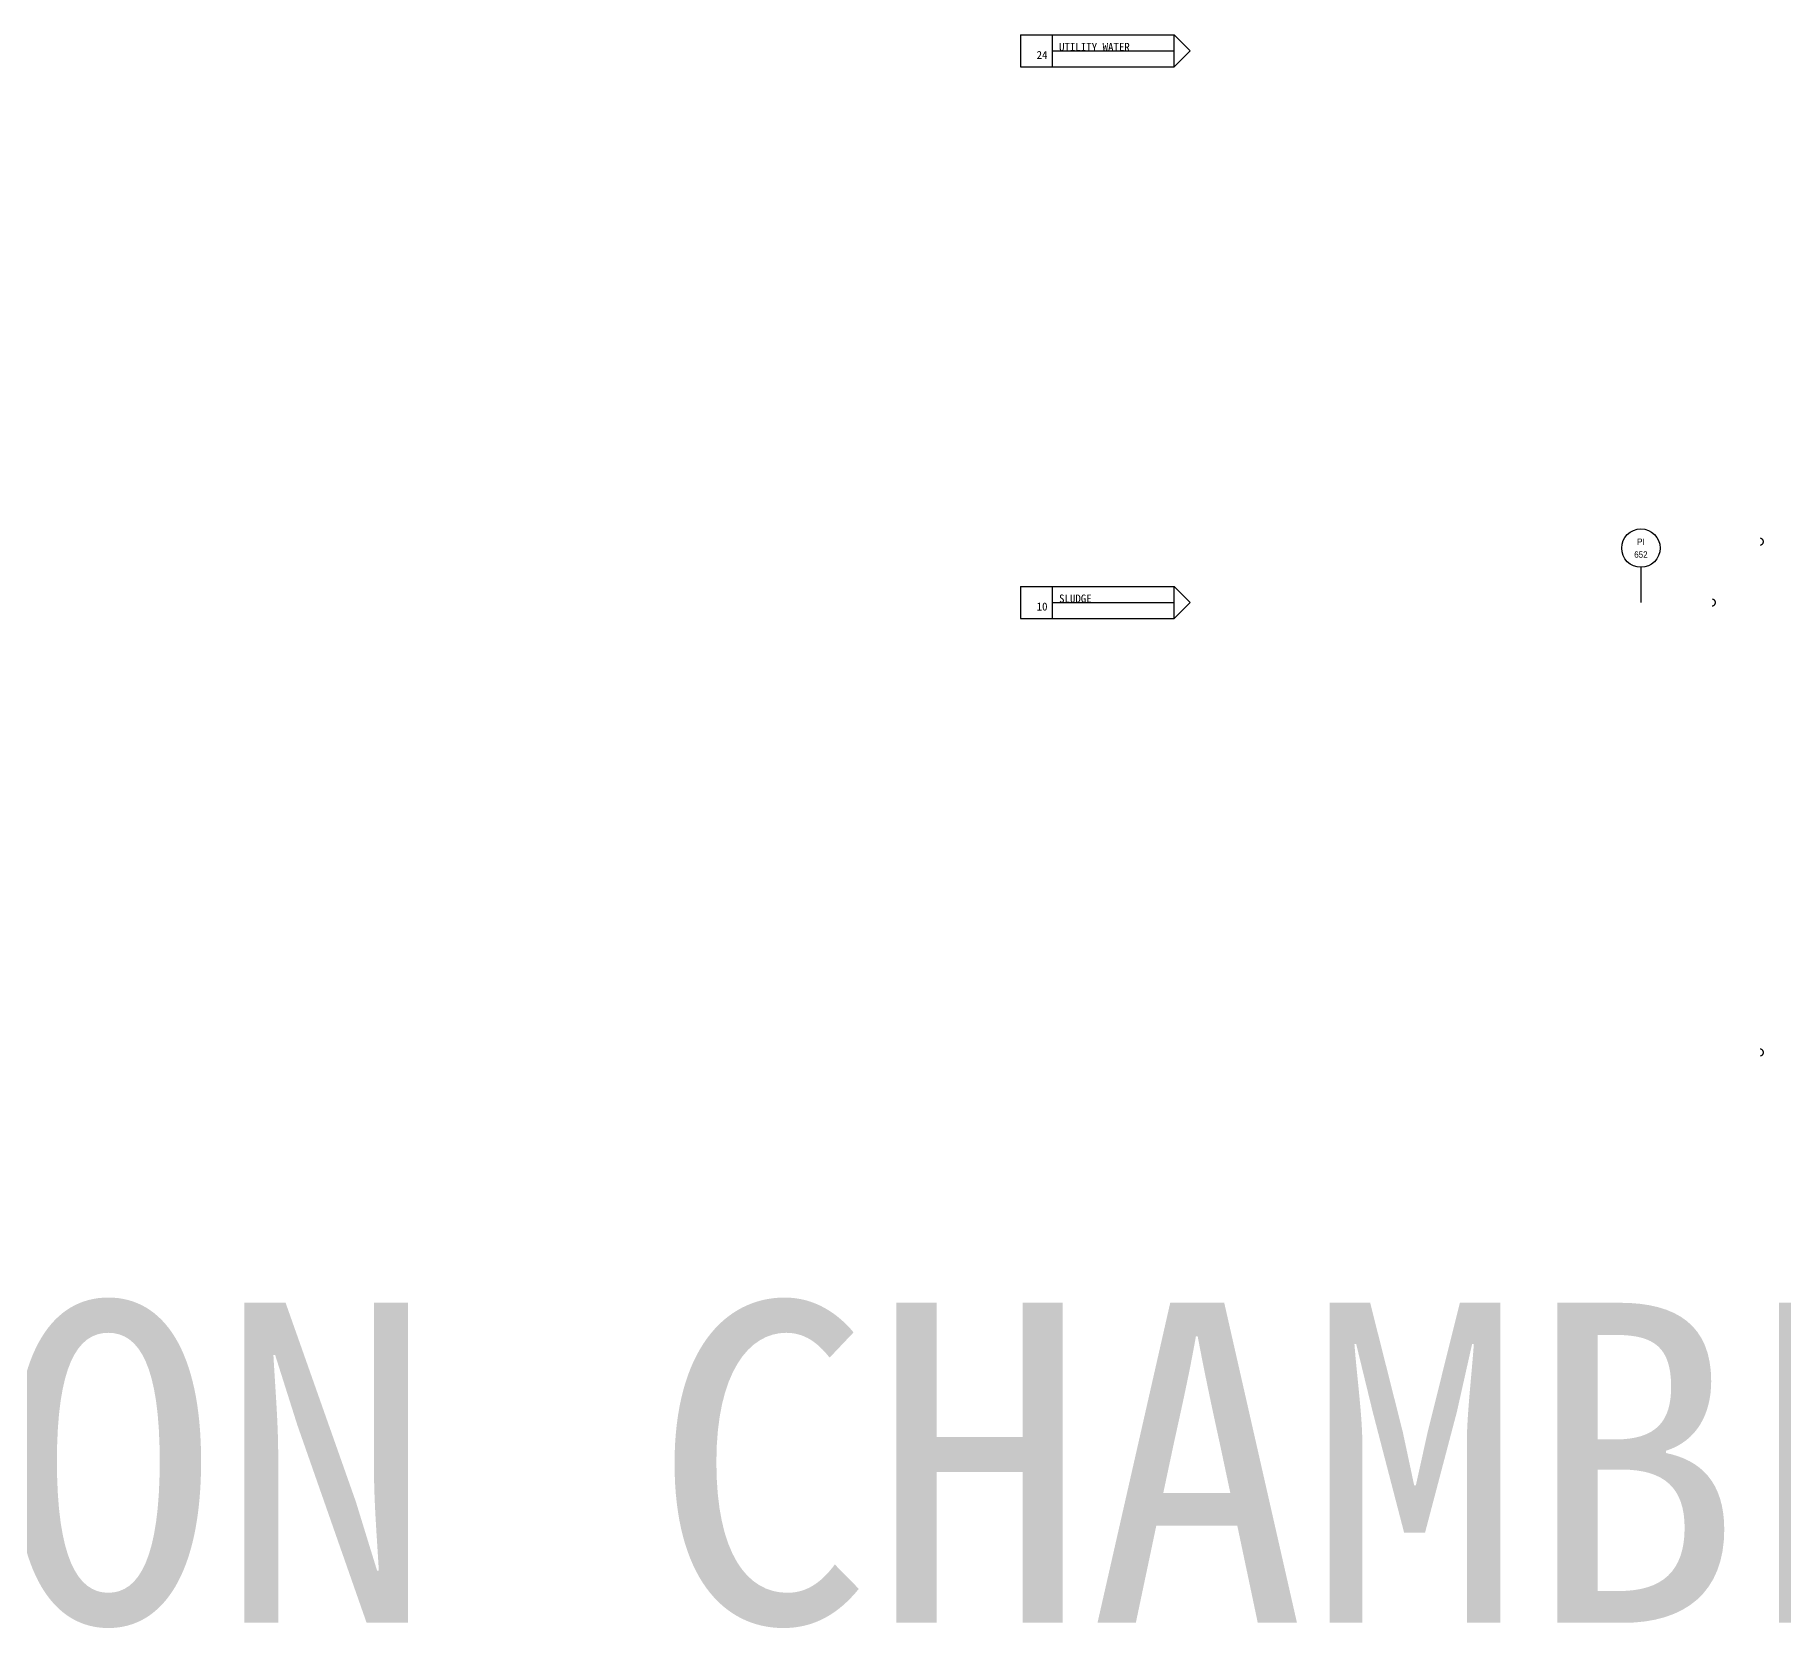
# Model space of a CAD drawing. Header units: millimetres. Extents: x 0 to 12089, y -479 to 374.
# Drawn here: x 8701 to 9247, y -320 to 177 of the extents above; entities that cross this region are included whole.
import ezdxf
from ezdxf.enums import TextEntityAlignment as Align

# ---------------------------------------------------------------- set-up
doc = ezdxf.new("R2018")
doc.units = ezdxf.units.MM
doc.header["$LTSCALE"] = 0.25
doc.set_wipeout_variables(frame=1)
doc.linetypes.add('ACAD_ISO05W100', pattern=[33, 24, -3, 0, -3, 0, -3])
doc.linetypes.add('CENTER2', pattern=[28.575, 19.05, -3.175, 3.175, -3.175])
for name, color, linetype, lineweight, true_color in [('instrumentation', 7, 'Continuous', 25, 0xffffff), ('sludge', 7, 'ACAD_ISO05W100', 25, 0x261313), ('Text', 7, 'Continuous', 25, 0xffffff), ('unit', 1, 'Continuous', 25, 0xff0000), ('water', 5, 'CENTER2', 25, 0x0000ff)]:
    doc.layers.add(name, color=color, linetype=linetype, lineweight=lineweight, true_color=true_color)
doc.styles.add('Organica', font='arial.ttf')
doc.styles.get("Standard").update_dxf_attribs({"font": 'arial.ttf'})

# ---------------------------------------------------------------- blocks, each defined once
blk = doc.blocks.new('break')
blk.add_arc((0, 0), 1, 270, 90)
blk.add_wipeout([(-0.12, -0.11), (-0.12, -0.89), (0, -1), (0.12, -0.89), (0.12, -0.11), (0, 0)])
blk.add_wipeout([(-0.12, 0.11), (-0.12, 0.89), (0, 1), (0.12, 0.89), (0.12, 0.11), (0, 0)])
blk = doc.blocks.new('*U219')
at = {"color": 4, "lineweight": 25, "ltscale": 0.25}
blk.add_line((0, 11), (0, 0), dxfattribs=at)
at = {"color": 4}
blk.add_circle((0, 17), 6, dxfattribs=at)
at = {"style": 'Organica', "width": 0.9}
for tag, flags, p in [('SP_FLUID', 9, (31.18, 71.35)), ('EQUIP_TYPE', 9, (31.18, 65.35)), ('SP_FLOW', 9, (31.18, 68.35)), ('AREA_CODE', 9, (31.18, 62.35)), ('NOTE', 9, (31.18, 59.35)), ('NOTE_CHINESE', 9, (31.18, 56.35)), ('MANUFACTURE', 9, (31.18, 50.35)), ('MODEL', 9, (31.18, 53.35)), ('SPECIFICATION', 9, (31.18, 47.35)), ('DI', 9, (31.18, 44.35)), ('DO', 9, (31.18, 41.35)), ('AI', 9, (31.18, 38.35)), ('AO', 9, (31.18, 35.35)), ('PB', 9, (31.18, 32.35)), ('PROCESSUNITAREA', 9, (31.18, 26.35)), ('PO', 9, (31.18, 29.35)), ('TAG_ID', 8, (0, 19)), ('TAG', 8, (0, 15))]:
    blk.add_attdef(tag, text='', height=2, dxfattribs=dict(at, flags=flags)).set_placement(p, align=Align.MIDDLE_CENTER)
blk = doc.blocks.new('*U350')
at = {"style": 'Organica', "flags": 1}
for tag, p in [('WIDTH', (-11.4, 38.99)), ('LENGTH', (-11.4, 33.02)), ('HEIGHT', (-11.4, 36.04)), ('LIQUIDLEVEL', (-11.4, 29.93)), ('VOLUME', (-11.4, 26.97))]:
    blk.add_attdef(tag, text='', height=2, dxfattribs=at).set_placement(p, align=Align.MIDDLE_CENTER)
at = {"layer": 'Text', "lineweight": 30, "flags": 104}
blk.add_attdef('NAME1', text='', height=2.5, dxfattribs=at).set_placement((50.08, -3.71), align=Align.MIDDLE_CENTER)
blk = doc.blocks.new('RefAR10Sludge')
at = {"lineweight": 25, "ltscale": 0.25}
for p, q in [((0, 5), (48, 5)), ((0, 5), (0, -5)), ((10, -5), (10, 5)), ((10, 0), (48, 0)), ((48, -5), (48, 5)), ((48, 5), (53, 0)), ((0, -5), (48, -5)), ((48, -5), (53, 0))]:
    blk.add_line(p, q, dxfattribs=at)
at = {"layer": 'Text', "lineweight": 30, "flags": 104}
blk.add_attdef('Name', text='', height=2.5, dxfattribs=at).set_placement((12, 2.5), align=Align.MIDDLE_LEFT)
blk.add_attdef('ID', text='', height=2.5, dxfattribs=at).set_placement((5, 0), align=Align.MIDDLE_CENTER)
blk = doc.blocks.new('RefAR24UtilityWater')
at = {"lineweight": 25, "ltscale": 0.25}
for p, q in [((0, 5), (48, 5)), ((0, 5), (0, -5)), ((10, -5), (10, 5)), ((10, 0), (48, 0)), ((48, -5), (48, 5)), ((48, 5), (53, 0)), ((0, -5), (48, -5)), ((48, -5), (53, 0))]:
    blk.add_line(p, q, dxfattribs=at)
at = {"layer": 'Text', "lineweight": 30, "flags": 104}
blk.add_attdef('Name', text='', height=2.5, dxfattribs=at).set_placement((12, 2.5), align=Align.MIDDLE_LEFT)
blk.add_attdef('ID', text='', height=2.5, dxfattribs=at).set_placement((5, 0), align=Align.MIDDLE_CENTER)

msp = doc.modelspace()

# ---------------------------------------------------------------- block references
ref = msp.add_blockref('RefAR24UtilityWater', (9009, 172.33))
lines = msp.add_mtext('24', dxfattribs={"layer": 'Text', "insert": (9014, 172.33), "char_height": 2.5, "attachment_point": 1})
ref.add_attrib('ID', '', (9014, 172.33), dxfattribs={"flags": 104}).embed_mtext(lines)
lines = msp.add_mtext('UTILITY WATER', dxfattribs={"layer": 'Text', "insert": (9021, 174.83), "char_height": 2.5, "attachment_point": 1})
ref.add_attrib('Name', '', (9021, 174.83), dxfattribs={"flags": 104}).embed_mtext(lines)
ref = msp.add_blockref('RefAR10Sludge', (9009, 0))
lines = msp.add_mtext('10', dxfattribs={"layer": 'Text', "insert": (9014, 0), "char_height": 2.5, "attachment_point": 1})
ref.add_attrib('ID', '', (9014, 0), dxfattribs={"flags": 104}).embed_mtext(lines)
lines = msp.add_mtext('SLUDGE', dxfattribs={"layer": 'Text', "insert": (9021, 2.5), "char_height": 2.5, "attachment_point": 1})
ref.add_attrib('Name', '', (9021, 2.5), dxfattribs={"flags": 104}).embed_mtext(lines)
at = {"layer": 'instrumentation'}
ref = msp.add_blockref('*U219', (9202.75, 0), dxfattribs=at)
ref.add_attrib('TAG', '652', dxfattribs={"layer": '0', "height": 2, "style": 'Organica', "width": 0.9}).set_placement((9202.75, 15), align=Align.MIDDLE_CENTER)
ref.add_attrib('TAG_ID', 'PI', dxfattribs={"layer": '0', "height": 2, "style": 'Organica', "width": 0.9}).set_placement((9202.75, 19), align=Align.MIDDLE_CENTER)
at = {"layer": 'sludge'}
for p in [(9240.04, 19.02), (9240.04, -140.57)]:
    msp.add_blockref('break', p, dxfattribs=at)
at = {"layer": 'unit'}
ref = msp.add_blockref('*U350', (7211.37, -215.05), dxfattribs=at)
lines = msp.add_mtext('RECYCLE FLOW COLLECTION CHAMBER', dxfattribs={"layer": 'Text', "insert": (7261.45, -218.77), "char_height": 100, "attachment_point": 1})
ref.add_attrib('NAME1', '', (7261.45, -218.77), dxfattribs={"flags": 104}).embed_mtext(lines)
at = {"layer": 'water'}
msp.add_blockref('break', (9225.04, 0), dxfattribs=at)

# ---------------------------------------------------------------- next in the draw order: block references
msp.add_blockref('break', (9225.04, 0), dxfattribs=at)

doc.saveas('drawing.dxf')
